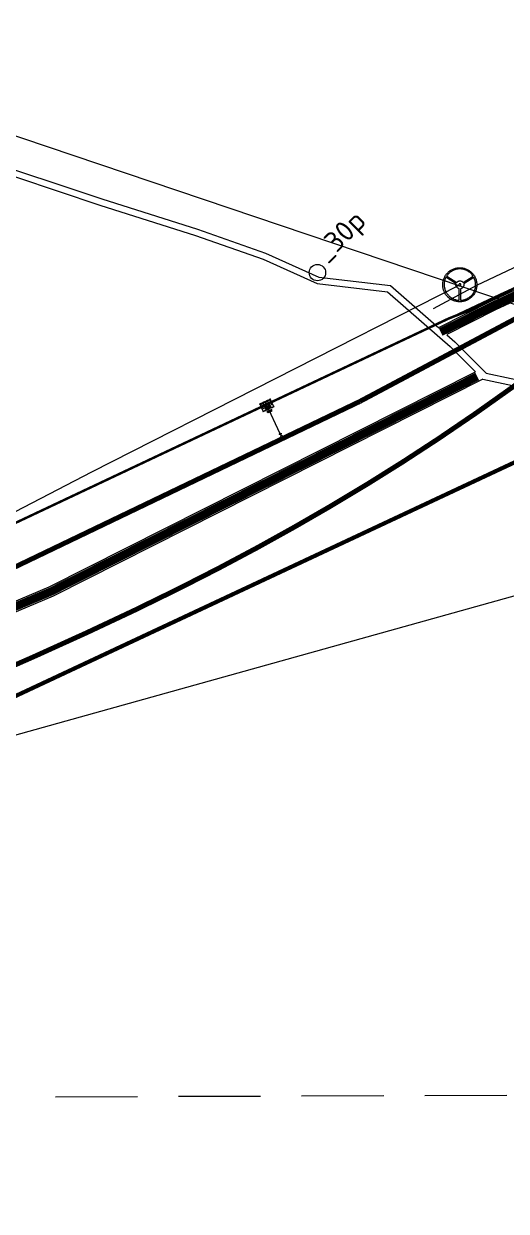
# Model space of a CAD drawing. Header units: millimetres. Extents: x 519 to 9564855, y -810 to 5021775.
# Drawn here: x 9533207 to 9533501, y 4996206 to 4996930 of the extents above; entities that cross this region are included whole.
import ezdxf

# ---------------------------------------------------------------- set-up
doc = ezdxf.new("R2010")
doc.units = ezdxf.units.MM
doc.header["$LTSCALE"] = 2
doc.header["$MEASUREMENT"] = 0
for name, pattern in [('1', [0]), ('92051501$0$DASHED', [0.75, 0.5, -0.25]), ('ACAD_ISO02W100', [15, 12, -3]), ('ACAD_ISO04W100', [30, 24, -3, 0, -3]), ('CENTER', [50.8, 31.75, -6.35, 6.35, -6.35]), ('DASHED', [0.75, 0.5, -0.25]), ('HIDDEN2', [4.7625, 3.175, -1.5875]), ('осевая2', [28.575, 19.05, -3.175, 3.175, -3.175])]:
    doc.linetypes.add(name, pattern=pattern)
for name, color, linetype, lineweight in [('BORDER', 3, 'Continuous', 40), ('CONCRETE-SECTION-NEW', 2, 'Continuous', 35), ('OBOZNACHENIE', 7, 'Continuous', 20), ('STEEL-NEW', 1, 'Continuous', 35), ('Скв на 2025 допы от ХеКай', 204, 'Continuous', 0)]:
    doc.layers.add(name, color=color, linetype=linetype, lineweight=lineweight)
for name, color, linetype in [('CL-CENTER-GRID', 7, 'CENTER'), ('FIBERGLASS', 212, 'Continuous'), ('fk', 5, '1'), ('HACH', 7, 'Continuous'), ('OilColl&Flowlines', 3, 'Continuous'), ('OLD WELLS(dr.bfr2000)', 24, 'Continuous'), ('PPLINE_WAT', 7, 'WTR_LINE'), ('ROAD_GROUND', 9, 'Continuous'), ('STPOIT', 30, 'Continuous'), ('нефть', 8, 'Continuous'), ('Проектируемая линия', 1, 'Continuous')]:
    doc.layers.add(name, color=color, linetype=linetype)
doc.layers.add('HIDDEN', color=1, linetype='HIDDEN2', plot=False)
doc.styles.add('92051501$0$STANDARD', font='simplex.shx')
doc.styles.add('Elect', font='isocpeur.ttf')
doc.styles.add('romans', font='romans.shx', dxfattribs={"width": 0.75, "height": 2.5})
doc.styles.get("Standard").update_dxf_attribs({"font": 'isocpeur.ttf', "width": 0.5})
doc.linetypes.add('_GP_B3', pattern='A,100,-6,["В3",Standard,S=5,R=0,X=-3,Y=-2.5],-8', length=114)
doc.linetypes.add('WTR_LINE', pattern='A,0.5,-0.2,["W",92051501$0$STANDARD,S=0.1,R=0,X=-0.1,Y=-0.05],-0.05', length=0.75)

msp = doc.modelspace()

# ---------------------------------------------------------------- hatches: boundary and pattern name
at = {"layer": 'HACH', "lineweight": 0}
h = msp.add_hatch(dxfattribs=at)
h.set_pattern_fill('HEX', color=0, scale=0.0035, angle=-154.75133477, style=0)
h.set_pattern_definition([(205.24867, (9533351.318166, 4996716.466022), (0.008209938, -0.01740861), [0.0111125, -0.022225]), (325.24867, (9533351.318166, 4996716.466022), (0.01097133, 0.01581432), [0.0111125, -0.022225]), (265.24867, (9533351.308115, 4996716.461282), (0.019181268, -0.00159429), [0.0111125, -0.022225])])
edge = h.paths.add_edge_path()
edge.add_ellipse((9533355.99887, 4996697.2978), major_axis=(0.05488, -0.11637), ratio=0.822222315, start_angle=0, end_angle=360)
h = msp.add_hatch(dxfattribs=at)
h.set_pattern_fill('HEX', color=0, scale=0.0035, angle=-154.75133477, style=0)
h.set_pattern_definition([(25.24867, (9533342.233433, 4996712.181643), (0.008209938, -0.01740861), [0.0111125, -0.022225]), (265.24867, (9533342.233433, 4996712.181643), (-0.019181268, 0.00159429), [0.0111125, -0.022225]), (325.24867, (9533342.243484, 4996712.186383), (-0.01097133, -0.01581432), [0.0111125, -0.022225])])
edge = h.paths.add_edge_path()
edge.add_ellipse((9533354.04608, 4996696.37686), major_axis=(0.05488, -0.11637), ratio=0.822222315, start_angle=0, end_angle=360, ccw=False)
h = msp.add_hatch(dxfattribs=at)
h.set_pattern_fill('HEX', color=0, scale=0.0035, angle=115.24866523, style=0)
h.set_pattern_definition([(115.24867, (9533375.602746, 4996698.498548), (-0.01740861, -0.008209938), [0.0111125, -0.022225]), (235.24867, (9533375.602746, 4996698.498548), (0.01581432, -0.01097133), [0.0111125, -0.022225]), (175.24867, (9533375.598006, 4996698.5086), (-0.00159429, -0.019181268), [0.0111125, -0.022225])])
edge = h.paths.add_edge_path()
edge.add_ellipse((9533356.43452, 4996693.81785), major_axis=(-0.11637, -0.05488), ratio=0.822222315, start_angle=0, end_angle=360)

# ---------------------------------------------------------------- linework, layer by layer
at = {"color": 0, "lineweight": 0}
for p, q in [((9533350.37256, 4996698.14008), (9533350.6439, 4996698.26804)), ((9533350.50052, 4996697.86874), (9533350.77186, 4996697.9967)), ((9533350.6439, 4996698.26804), (9533350.77186, 4996697.9967)), ((9533352.63372, 4996699.20645), (9533352.90506, 4996699.33441)), ((9533352.76168, 4996698.93511), (9533353.03302, 4996699.06307)), ((9533352.90506, 4996699.33441), (9533353.03302, 4996699.06307)), ((9533354.89488, 4996700.27282), (9533355.16622, 4996700.40078)), ((9533355.02285, 4996700.00148), (9533355.29419, 4996700.12944)), ((9533355.16622, 4996700.40078), (9533355.29419, 4996700.12944)), ((9533356.70381, 4996701.12591), (9533356.97515, 4996701.25388)), ((9533356.83178, 4996700.85457), (9533357.10312, 4996700.98254)), ((9533356.97515, 4996701.25388), (9533357.10312, 4996700.98254)), ((9533357.77018, 4996698.86475), (9533358.04152, 4996698.99271)), ((9533357.89815, 4996698.59341), (9533358.16949, 4996698.72137)), ((9533358.04152, 4996698.99271), (9533358.16949, 4996698.72137)), ((9533351.43893, 4996695.87892), (9533351.71027, 4996696.00688)), ((9533351.56689, 4996695.60758), (9533351.83823, 4996695.73554)), ((9533351.71027, 4996696.00688), (9533351.83823, 4996695.73554)), ((9533352.5053, 4996693.61775), (9533352.77664, 4996693.74572)), ((9533352.63326, 4996693.34641), (9533352.9046, 4996693.47438)), ((9533352.77664, 4996693.74572), (9533352.9046, 4996693.47438)), ((9533353.40976, 4996694.0443), (9533353.6811, 4996694.17227)), ((9533353.53773, 4996693.77296), (9533353.80907, 4996693.90093)), ((9533353.6811, 4996694.17227), (9533353.80907, 4996693.90093)), ((9533355.67092, 4996695.11067), (9533355.94226, 4996695.23863)), ((9533355.79889, 4996694.83933), (9533356.07023, 4996694.9673)), ((9533355.94226, 4996695.23863), (9533356.07023, 4996694.9673)), ((9533357.93209, 4996696.17704), (9533358.20343, 4996696.305)), ((9533358.06005, 4996695.9057), (9533358.33139, 4996696.03366)), ((9533358.20343, 4996696.305), (9533358.33139, 4996696.03366)), ((9533358.83655, 4996696.60359), (9533359.10789, 4996696.73155)), ((9533358.96452, 4996696.33225), (9533359.23586, 4996696.46021)), ((9533359.10789, 4996696.73155), (9533359.23586, 4996696.46021))]:
    msp.add_line(p, q, dxfattribs=at)
at = {"lineweight": 0}
for p, q in [((9533350.37256, 4996698.14008), (9533350.50052, 4996697.86874)), ((9533350.54696, 4996698.12193), (9533350.48975, 4996698.24325)), ((9533350.65232, 4996697.89852), (9533350.59746, 4996698.01486)), ((9533352.05826, 4996697.14451), (9533352.51083, 4996696.18486)), ((9533352.63372, 4996699.20645), (9533352.76168, 4996698.93511)), ((9533352.80813, 4996699.18829), (9533352.75091, 4996699.30961)), ((9533352.91348, 4996698.96489), (9533352.85862, 4996699.08123)), ((9533354.8171, 4996698.44558), (9533355.26967, 4996697.48593)), ((9533354.89488, 4996700.27282), (9533355.02285, 4996700.00148)), ((9533355.06929, 4996700.25466), (9533355.01207, 4996700.37598)), ((9533355.17465, 4996700.03126), (9533355.11978, 4996700.1476)), ((9533356.67103, 4996699.3199), (9533357.12361, 4996698.36025)), ((9533356.70381, 4996701.12591), (9533356.83178, 4996700.85457)), ((9533356.87822, 4996701.10776), (9533356.821, 4996701.22908)), ((9533356.98358, 4996700.88435), (9533356.92871, 4996701.00069)), ((9533357.77018, 4996698.86475), (9533357.89815, 4996698.59341)), ((9533357.94459, 4996698.8466), (9533357.88737, 4996698.96792)), ((9533358.04995, 4996698.62319), (9533357.99508, 4996698.73953)), ((9533351.43893, 4996695.87892), (9533351.56689, 4996695.60758)), ((9533351.61333, 4996695.86076), (9533351.55612, 4996695.98208)), ((9533351.71869, 4996695.63736), (9533351.66383, 4996695.75369)), ((9533352.5053, 4996693.61775), (9533352.63326, 4996693.34641)), ((9533352.6797, 4996693.5996), (9533352.62249, 4996693.72092)), ((9533352.78506, 4996693.3762), (9533352.73019, 4996693.49253)), ((9533353.40976, 4996694.0443), (9533353.53773, 4996693.77296)), ((9533353.58417, 4996694.02615), (9533353.52695, 4996694.14747)), ((9533353.68952, 4996693.80274), (9533353.63466, 4996693.91908)), ((9533356.08564, 4996695.63794), (9533355.27162, 4996695.25405)), ((9533355.67092, 4996695.11067), (9533355.79889, 4996694.83933)), ((9533355.84533, 4996695.09252), (9533355.78811, 4996695.21384)), ((9533355.87942, 4996695.02024), (9533355.87058, 4996695.03898)), ((9533355.95069, 4996694.86911), (9533355.89582, 4996694.98545)), ((9533357.93209, 4996696.17704), (9533358.06005, 4996695.9057)), ((9533358.10649, 4996696.15889), (9533358.04928, 4996696.28021)), ((9533358.21185, 4996695.93548), (9533358.15699, 4996696.05182)), ((9533358.83655, 4996696.60359), (9533358.96452, 4996696.33225)), ((9533359.01096, 4996696.58543), (9533358.95374, 4996696.70675)), ((9533359.11632, 4996696.36203), (9533359.06145, 4996696.47837))]:
    msp.add_line(p, q, dxfattribs=at)
at = {"color": 0, "linetype": 'ACAD_ISO04W100', "lineweight": 0}
for p, q in [((9533350.39132, 4996697.98308), (9533350.51868, 4996698.04314)), ((9533350.62574, 4996698.09364), (9533350.7499, 4996698.15219)), ((9533352.65248, 4996699.04945), (9533352.77984, 4996699.10951)), ((9533352.88691, 4996699.16001), (9533353.01106, 4996699.21856)), ((9533354.91364, 4996700.11582), (9533355.041, 4996700.17588)), ((9533355.14807, 4996700.22638), (9533355.27222, 4996700.28493)), ((9533356.72257, 4996700.96892), (9533356.84993, 4996701.02898)), ((9533356.957, 4996701.07947), (9533357.08115, 4996701.13802)), ((9533357.78894, 4996698.70775), (9533357.9163, 4996698.76782)), ((9533358.02337, 4996698.81831), (9533358.14752, 4996698.87686)), ((9533351.45769, 4996695.72192), (9533351.58505, 4996695.78198)), ((9533351.69211, 4996695.83248), (9533351.81627, 4996695.89103)), ((9533352.52406, 4996693.46076), (9533352.65141, 4996693.52082)), ((9533352.75848, 4996693.57131), (9533352.88264, 4996693.62986)), ((9533353.42852, 4996693.8873), (9533353.55588, 4996693.94737)), ((9533353.66295, 4996693.99786), (9533353.7871, 4996694.05641)), ((9533355.68968, 4996694.95367), (9533355.81704, 4996695.01374)), ((9533355.92411, 4996695.06423), (9533356.04827, 4996695.12278)), ((9533357.95085, 4996696.02004), (9533358.0782, 4996696.08011)), ((9533358.18527, 4996696.1306), (9533358.30943, 4996696.18915)), ((9533358.85531, 4996696.44659), (9533358.98267, 4996696.50665)), ((9533359.08974, 4996696.55715), (9533359.21389, 4996696.6157))]:
    msp.add_line(p, q, dxfattribs=at)
at = {"color": 7, "lineweight": 0, "ltscale": 0.5, "elevation": -22.96157}
msp.add_lwpolyline([(9533354.59557, 4996697.77974), (9533354.37382, 4996698.22788), (9533354.81733, 4996697.33161)], dxfattribs=at)
at = {"layer": 'BORDER', "color": 0, "lineweight": 0, "ltscale": 0.1}
for p, q in [((9533352.37774, 4996696.92423), (9533352.025, 4996696.75788)), ((9533352.54409, 4996696.57149), (9533352.37774, 4996696.92423)), ((9533355.13658, 4996698.2253), (9533354.78384, 4996698.05895)), ((9533354.78384, 4996698.05895), (9533354.95019, 4996697.70621)), ((9533354.95019, 4996697.70621), (9533355.30294, 4996697.87256)), ((9533355.30294, 4996697.87256), (9533355.13658, 4996698.2253)), ((9533356.99051, 4996699.09962), (9533356.63777, 4996698.93327)), ((9533356.63777, 4996698.93327), (9533356.80413, 4996698.58053)), ((9533356.80413, 4996698.58053), (9533357.15687, 4996698.74688)), ((9533357.15687, 4996698.74688), (9533356.99051, 4996699.09962)), ((9533352.025, 4996696.75788), (9533352.19135, 4996696.40513)), ((9533352.19135, 4996696.40513), (9533352.54409, 4996696.57149)), ((9533355.77182, 4996695.70554), (9533355.41908, 4996695.53919)), ((9533355.41908, 4996695.53919), (9533355.58544, 4996695.18644)), ((9533355.58544, 4996695.18644), (9533355.93818, 4996695.3528)), ((9533355.93818, 4996695.3528), (9533355.77182, 4996695.70554))]:
    msp.add_line(p, q, dxfattribs=at)
msp.add_lwpolyline([(9533355.18631, 4996695.43494), (9533356.00033, 4996695.81883), (9533356.17095, 4996695.45705), (9533355.35693, 4996695.07315)], close=True, dxfattribs=at)
at = {"layer": 'CL-CENTER-GRID', "color": 0, "linetype": 'осевая2', "lineweight": 0, "ltscale": 0.2}
msp.add_line((9533359.01041, 4996699.83661), (9533351.77507, 4996696.42441), dxfattribs=at)
at = {"layer": 'CONCRETE-SECTION-NEW', "color": 0, "lineweight": 0}
for p, q in [((9533351.82126, 4996696.94373), (9533352.36394, 4996697.19966)), ((9533351.82126, 4996696.94373), (9533352.20515, 4996696.12971)), ((9533352.36394, 4996697.19966), (9533352.74783, 4996696.38564)), ((9533354.5801, 4996698.2448), (9533355.12278, 4996698.50073)), ((9533354.5801, 4996698.2448), (9533354.964, 4996697.43078)), ((9533355.50667, 4996697.68671), (9533354.964, 4996697.43078)), ((9533355.12278, 4996698.50073), (9533355.50667, 4996697.68671)), ((9533356.43403, 4996699.11912), (9533356.97671, 4996699.37505)), ((9533356.43403, 4996699.11912), (9533356.81793, 4996698.3051)), ((9533357.3606, 4996698.56103), (9533356.81793, 4996698.3051)), ((9533356.97671, 4996699.37505), (9533357.3606, 4996698.56103)), ((9533352.74783, 4996696.38564), (9533352.20515, 4996696.12971))]:
    msp.add_line(p, q, dxfattribs=at)
at = {"layer": 'FIBERGLASS', "color": 5, "linetype": '92051501$0$DASHED', "lineweight": 0, "ltscale": 50}
msp.add_line((9534776.05418, 4996281.14462), (9532547.59633, 4996273.71071), dxfattribs=at)
at = {"layer": 'FIBERGLASS', "linetype": 'DASHED', "lineweight": 0, "ltscale": 0.07, "const_width": 3}
for points in [[(9533573.7305, 4996785.88062), (9533411.51115, 4996699.60921)], [(9533138.27454, 4996511.80618), (9533177.57455, 4996528.64403), (9533212.92989, 4996544.18523), (9533244.86023, 4996558.65719), (9533273.88521, 4996572.28731), (9533300.52448, 4996585.30299), (9533325.29769, 4996597.93165), (9533348.7245, 4996610.40068), (9533371.32455, 4996622.9375), (9533393.5517, 4996635.7506), (9533415.5967, 4996648.97292), (9533437.58448, 4996662.71848), (9533459.63999, 4996677.10131), (9533481.88818, 4996692.23543), (9533504.45399, 4996708.23486), (9533527.46237, 4996725.21364), (9533551.03827, 4996743.28578)], [(9533411.51115, 4996699.60921), (9532784.16616, 4996398.63459)]]:
    msp.add_lwpolyline(points, dxfattribs=at)
at = {"layer": 'fk', "lineweight": 0, "elevation": 0.4208}
msp.add_lwpolyline([(9533612.8999, 4996831.6571), (9533482.6234, 4996770.2423), (9533456.1682, 4996756.09584)], dxfattribs=at)
at = {"layer": 'HIDDEN', "color": 0, "lineweight": 0, "ltscale": 0.5}
for p, q in [((9533355.67114, 4996697.65272), (9533356.05488, 4996696.83902)), ((9533356.23387, 4996697.86614), (9533355.69119, 4996697.61021)), ((9533356.23387, 4996697.86614), (9533355.69119, 4996697.61021)), ((9533356.57812, 4996697.13618), (9533356.03544, 4996696.88025)), ((9533356.6653, 4996696.92788), (9533356.14071, 4996696.68048)), ((9533356.21834, 4996697.91078), (9533356.60224, 4996697.09676)), ((9533356.60299, 4996697.09751), (9533357.09367, 4996696.05705)), ((9533353.43349, 4996696.59744), (9533353.81738, 4996695.78342)), ((9533353.45806, 4996696.55706), (9533354.00074, 4996696.81299)), ((9533353.45806, 4996696.55706), (9533354.00074, 4996696.81299)), ((9533353.80231, 4996695.8271), (9533354.34499, 4996696.08303)), ((9533353.81633, 4996695.78331), (9533354.30701, 4996694.74286)), ((9533353.90758, 4996695.62733), (9533354.43217, 4996695.87473)), ((9533353.98069, 4996696.8555), (9533354.36443, 4996696.0418)), ((9533353.99289, 4996695.44644), (9533354.51748, 4996695.69384)), ((9533354.0782, 4996695.26555), (9533354.60279, 4996695.51295)), ((9533354.16351, 4996695.08466), (9533354.6881, 4996695.33205)), ((9533354.24882, 4996694.90376), (9533354.77341, 4996695.15116)), ((9533354.86054, 4996695.0039), (9533354.36986, 4996696.04436)), ((9533354.93273, 4996693.27658), (9533355.97319, 4996693.76726)), ((9533355.34103, 4996692.81018), (9533355.09363, 4996693.33477)), ((9533356.23423, 4996693.21372), (9533355.19378, 4996692.72304)), ((9533355.52193, 4996692.89549), (9533355.27453, 4996693.42008)), ((9533355.70282, 4996692.9808), (9533355.45542, 4996693.50539)), ((9533355.88371, 4996693.06611), (9533355.63631, 4996693.5907)), ((9533356.0646, 4996693.15142), (9533355.81721, 4996693.67601)), ((9533356.78944, 4996694.14557), (9533355.97575, 4996693.76183)), ((9533356.2729, 4996693.23859), (9533356.01697, 4996693.78127)), ((9533356.54014, 4996695.79601), (9533356.04946, 4996696.83646)), ((9533356.75061, 4996696.74699), (9533356.22602, 4996696.49959)), ((9533357.0475, 4996693.59837), (9533356.23349, 4996693.21448)), ((9533356.83592, 4996696.56609), (9533356.31133, 4996696.3187)), ((9533356.92123, 4996696.3852), (9533356.39664, 4996696.1378)), ((9533357.00654, 4996696.20431), (9533356.48195, 4996695.95691)), ((9533357.00286, 4996693.58284), (9533356.74693, 4996694.12552)), ((9533357.00286, 4996693.58284), (9533356.74693, 4996694.12552)), ((9533357.82734, 4996694.64168), (9533356.78688, 4996694.151)), ((9533357.20391, 4996693.68872), (9533356.95651, 4996694.21331)), ((9533357.04793, 4996693.59747), (9533358.08839, 4996694.08815)), ((9533357.3848, 4996693.77402), (9533357.1374, 4996694.29861)), ((9533357.5657, 4996693.85933), (9533357.3183, 4996694.38392)), ((9533357.74659, 4996693.94464), (9533357.49919, 4996694.46923)), ((9533357.92748, 4996694.02995), (9533357.68008, 4996694.55454))]:
    msp.add_line(p, q, dxfattribs=at)
for points in [[(9533355.64347, 4996697.59564), (9533355.68756, 4996697.61643), (9533355.68847, 4996697.61452, -0.391020552), (9533355.68679, 4996697.60918), (9533355.65789, 4996697.5904, 0.359136708), (9533355.6556, 4996697.58312), (9533355.69271, 4996697.50443, 0.391020552), (9533355.69978, 4996697.50156), (9533355.73266, 4996697.51191, -0.359136708), (9533355.73785, 4996697.50981), (9533355.73875, 4996697.5079), (9533355.69466, 4996697.4871)], [(9533355.99324, 4996696.85398), (9533356.03733, 4996696.87477), (9533356.03643, 4996696.87669, 0.391020552), (9533356.03124, 4996696.87879), (9533355.99836, 4996696.86844, -0.359136708), (9533355.99129, 4996696.8713), (9533355.95418, 4996696.94999, -0.391020552), (9533355.95647, 4996696.95727), (9533355.98537, 4996696.97606, 0.359136708), (9533355.98705, 4996696.98139), (9533355.98615, 4996696.98331), (9533355.94205, 4996696.96251)], [(9533356.27547, 4996697.89369), (9533356.23137, 4996697.8729), (9533356.23228, 4996697.87098, 0.391020552), (9533356.23746, 4996697.86888), (9533356.27034, 4996697.87923, -0.359136708), (9533356.27742, 4996697.87637), (9533356.31453, 4996697.79768, -0.391020552), (9533356.31224, 4996697.7904), (9533356.28334, 4996697.77161, 0.359136708), (9533356.28166, 4996697.76628), (9533356.28256, 4996697.76436), (9533356.32665, 4996697.78515)], [(9533356.62523, 4996697.15203), (9533356.58114, 4996697.13124), (9533356.58024, 4996697.13315, -0.391020552), (9533356.58192, 4996697.13849), (9533356.61082, 4996697.15727, 0.359136708), (9533356.61311, 4996697.16455), (9533356.576, 4996697.24324, 0.391020552), (9533356.56893, 4996697.24611), (9533356.53605, 4996697.23576, -0.359136708), (9533356.53086, 4996697.23786), (9533356.52996, 4996697.23977), (9533356.57405, 4996697.26056)], [(9533353.41034, 4996696.54249), (9533353.45443, 4996696.56329), (9533353.45534, 4996696.56137, -0.391020552), (9533353.45366, 4996696.55603), (9533353.42476, 4996696.53725, 0.359136708), (9533353.42247, 4996696.52997), (9533353.45958, 4996696.45128, 0.391020552), (9533353.46665, 4996696.44842), (9533353.49953, 4996696.45876, -0.359136708), (9533353.50472, 4996696.45666), (9533353.50562, 4996696.45475), (9533353.46153, 4996696.43396)], [(9533353.76011, 4996695.80083), (9533353.8042, 4996695.82162), (9533353.8033, 4996695.82354, 0.391020552), (9533353.79811, 4996695.82564), (9533353.76523, 4996695.81529, -0.359136708), (9533353.75816, 4996695.81815), (9533353.72105, 4996695.89684, -0.391020552), (9533353.72334, 4996695.90412), (9533353.75224, 4996695.92291, 0.359136708), (9533353.75392, 4996695.92825), (9533353.75302, 4996695.93016), (9533353.70893, 4996695.90937)], [(9533354.04234, 4996696.84054), (9533353.99824, 4996696.81975), (9533353.99915, 4996696.81783, 0.391020552), (9533354.00433, 4996696.81573), (9533354.03721, 4996696.82608, -0.359136708), (9533354.04429, 4996696.82322), (9533354.0814, 4996696.74453, -0.391020552), (9533354.07911, 4996696.73725), (9533354.05021, 4996696.71846, 0.359136708), (9533354.04853, 4996696.71313), (9533354.04943, 4996696.71121), (9533354.09352, 4996696.73201)], [(9533354.39211, 4996696.09888), (9533354.34801, 4996696.07809), (9533354.34711, 4996696.08, -0.391020552), (9533354.34879, 4996696.08534), (9533354.37769, 4996696.10413, 0.359136708), (9533354.37998, 4996696.1114), (9533354.34287, 4996696.19009, 0.391020552), (9533354.3358, 4996696.19296), (9533354.30292, 4996696.18261, -0.359136708), (9533354.29773, 4996696.18471), (9533354.29683, 4996696.18662), (9533354.34092, 4996696.20742)], [(9533355.9907, 4996693.82347), (9533356.0115, 4996693.77938), (9533356.01341, 4996693.78028, 0.391020552), (9533356.01551, 4996693.78547), (9533356.00516, 4996693.81835, -0.359136708), (9533356.00803, 4996693.82542), (9533356.08671, 4996693.86253, -0.391020552), (9533356.09399, 4996693.86024), (9533356.11278, 4996693.83134, 0.359136708), (9533356.11812, 4996693.82966), (9533356.12003, 4996693.83057), (9533356.09924, 4996693.87466)], [(9533356.28875, 4996693.19148), (9533356.26796, 4996693.23557), (9533356.26987, 4996693.23647, -0.391020552), (9533356.27521, 4996693.2348), (9533356.294, 4996693.20589, 0.359136708), (9533356.30128, 4996693.2036), (9533356.37997, 4996693.24071, 0.391020552), (9533356.38283, 4996693.24779), (9533356.37248, 4996693.28067, -0.359136708), (9533356.37458, 4996693.28585), (9533356.37649, 4996693.28676), (9533356.39729, 4996693.24266)], [(9533356.73236, 4996694.17324), (9533356.75316, 4996694.12915), (9533356.75124, 4996694.12825, -0.391020552), (9533356.7459, 4996694.12993), (9533356.72712, 4996694.15883, 0.359136708), (9533356.71984, 4996694.16112), (9533356.64115, 4996694.12401, 0.391020552), (9533356.63829, 4996694.11693), (9533356.64864, 4996694.08405, -0.359136708), (9533356.64654, 4996694.07887), (9533356.64462, 4996694.07796), (9533356.62383, 4996694.12206)], [(9533357.03041, 4996693.54125), (9533357.00962, 4996693.58534), (9533357.0077, 4996693.58444, 0.391020552), (9533357.00561, 4996693.57925), (9533357.01595, 4996693.54637, -0.359136708), (9533357.01309, 4996693.5393), (9533356.9344, 4996693.50219, -0.391020552), (9533356.92712, 4996693.50448), (9533356.90834, 4996693.53338, 0.359136708), (9533356.903, 4996693.53506), (9533356.90108, 4996693.53415), (9533356.92188, 4996693.49006)]]:
    msp.add_lwpolyline(points, format="xyb", close=True, dxfattribs=at)
at = {"layer": 'OilColl&Flowlines', "lineweight": 0, "ltscale": 0.2, "const_width": 1.5, "elevation": 0.3352}
msp.add_lwpolyline([(9533465.75247, 4996750.1764), (9533476.33751, 4996754.31492)], dxfattribs=at)
at = {"layer": 'OilColl&Flowlines', "lineweight": 0, "ltscale": 0.2, "const_width": 1.5}
for points in [[(9533446.1949, 4996740.95301), (9533465.75247, 4996750.1764)], [(9532786.32884, 4996429.75876), (9533446.1949, 4996740.95301)]]:
    msp.add_lwpolyline(points, dxfattribs=at)
at = {"layer": 'OLD WELLS(dr.bfr2000)', "lineweight": 0}
msp.add_circle((9533385.7, 4996778.1), 5, dxfattribs=at)
at = {"layer": 'PPLINE_WAT', "color": 6, "linetype": '_GP_B3', "lineweight": 0, "ltscale": 0.01, "flags": 128}
msp.add_lwpolyline([(9535075.29588, 4997207.3991), (9535012.6, 4997001.7), (9532578, 4996322.4), (9530885.46025, 4996831.0564)], dxfattribs=at)
at = {"layer": 'PPLINE_WAT', "lineweight": 0, "ltscale": 20}
for points in [[(9533000, 4996929.4499), (9533505.48485, 4996758.93469)], [(9532967.76125, 4996530.95425), (9533051.24676, 4996566.21288), (9533170.14635, 4996616.42484), (9533248.25056, 4996656.77958), (9533472.05144, 4996770.42951)]]:
    msp.add_lwpolyline(points, dxfattribs=at)
at = {"layer": 'PPLINE_WAT', "lineweight": 0}
for points in [[(9533472.42779, 4996781.05919), (9533472.42779, 4996781.05919), (9533472.95752, 4996781.04881), (9533473.47685, 4996781.00726), (9533473.99619, 4996780.93455), (9533474.50513, 4996780.85146), (9533475.0037, 4996780.72682), (9533475.49187, 4996780.59179), (9533475.98005, 4996780.4256), (9533476.44745, 4996780.23864), (9533476.90447, 4996780.03091), (9533477.35109, 4996779.8024), (9533477.78734, 4996779.55312), (9533478.21319, 4996779.28307), (9533478.61827, 4996778.99224), (9533479.01297, 4996778.68064), (9533479.38689, 4996778.35865), (9533479.75042, 4996778.01589), (9533480.09319, 4996777.65235), (9533480.42556, 4996777.27843), (9533480.73716, 4996776.88373), (9533481.02799, 4996776.47865), (9533481.29804, 4996776.0528), (9533481.54732, 4996775.61656), (9533481.77583, 4996775.16993), (9533481.99395, 4996774.71291), (9533482.18091, 4996774.23512), (9533482.3471, 4996773.75734), (9533482.48213, 4996773.25877), (9533482.59638, 4996772.76021), (9533482.68986, 4996772.25126), (9533482.76257, 4996771.73193), (9533482.80412, 4996771.2022), (9533482.8145, 4996770.67248), (9533482.8145, 4996770.67248), (9533482.80412, 4996770.13237), (9533482.76257, 4996769.60265), (9533482.68986, 4996769.08332), (9533482.59638, 4996768.57437), (9533482.48213, 4996768.0758), (9533482.3471, 4996767.57724), (9533482.18091, 4996767.08907), (9533481.99395, 4996766.62166), (9533481.77583, 4996766.16465), (9533481.54732, 4996765.71802), (9533481.29804, 4996765.28178), (9533481.02799, 4996764.85592), (9533480.73716, 4996764.45084), (9533480.42556, 4996764.05615), (9533480.09319, 4996763.68223), (9533479.75042, 4996763.31869), (9533479.38689, 4996762.97593), (9533479.01297, 4996762.65394), (9533478.61827, 4996762.34234), (9533478.21319, 4996762.05151), (9533477.78734, 4996761.78146), (9533477.35109, 4996761.53218), (9533476.90447, 4996761.30367), (9533476.44745, 4996761.09593), (9533475.98005, 4996760.90897), (9533475.49187, 4996760.75317), (9533475.0037, 4996760.60776), (9533474.50513, 4996760.49351), (9533473.99619, 4996760.40003), (9533473.47685, 4996760.33771), (9533472.95752, 4996760.29616), (9533472.42779, 4996760.28577), (9533472.42779, 4996760.28577), (9533471.88768, 4996760.29616), (9533471.35796, 4996760.33771), (9533470.83863, 4996760.40003), (9533470.32968, 4996760.49351), (9533469.82073, 4996760.60776), (9533469.33255, 4996760.75317), (9533468.84438, 4996760.90897), (9533468.37698, 4996761.09593), (9533467.90957, 4996761.30367), (9533467.46295, 4996761.53218), (9533467.0267, 4996761.78146), (9533466.61123, 4996762.05151), (9533466.20615, 4996762.34234), (9533465.81146, 4996762.65394), (9533465.43754, 4996762.97593), (9533465.074, 4996763.31869), (9533464.73124, 4996763.68223), (9533464.39887, 4996764.05615), (9533464.09765, 4996764.45084), (9533463.80682, 4996764.85592), (9533463.53677, 4996765.28178), (9533463.28749, 4996765.71802), (9533463.05898, 4996766.16465), (9533462.85125, 4996766.62166), (9533462.66428, 4996767.08907), (9533462.50848, 4996767.57724), (9533462.36307, 4996768.0758), (9533462.24882, 4996768.57437), (9533462.15534, 4996769.08332), (9533462.09302, 4996769.60265), (9533462.05147, 4996770.13237), (9533462.04108, 4996770.67248), (9533462.04108, 4996770.67248), (9533462.05147, 4996771.2022), (9533462.09302, 4996771.73193), (9533462.15534, 4996772.25126), (9533462.24882, 4996772.76021), (9533462.36307, 4996773.25877), (9533462.50848, 4996773.75734), (9533462.66428, 4996774.23512), (9533462.85125, 4996774.71291), (9533463.05898, 4996775.16993), (9533463.28749, 4996775.61656), (9533463.53677, 4996776.0528), (9533463.80682, 4996776.47865), (9533464.09765, 4996776.88373), (9533464.39887, 4996777.27843), (9533464.73124, 4996777.65235), (9533465.074, 4996778.01589), (9533465.43754, 4996778.35865), (9533465.81146, 4996778.68064), (9533466.20615, 4996778.99224), (9533466.61123, 4996779.28307), (9533467.0267, 4996779.55312), (9533467.46295, 4996779.8024), (9533467.90957, 4996780.03091), (9533468.37698, 4996780.23864), (9533468.84438, 4996780.4256), (9533469.33255, 4996780.59179), (9533469.82073, 4996780.72682), (9533470.32968, 4996780.85146), (9533470.83863, 4996780.93455), (9533471.35796, 4996781.00726), (9533471.88768, 4996781.04881), (9533472.42779, 4996781.05919)], [(9533470.55818, 4996772.09546), (9533470.55818, 4996772.09546), (9533470.76592, 4996772.34474), (9533471.00481, 4996772.56286), (9533471.26448, 4996772.73944), (9533471.52415, 4996772.87446), (9533471.80459, 4996772.96795), (9533472.09542, 4996773.04065), (9533472.38625, 4996773.07181), (9533472.67707, 4996773.07181), (9533472.95752, 4996773.04065), (9533473.23796, 4996772.97833), (9533473.49762, 4996772.89524), (9533473.73652, 4996772.78098), (9533473.96503, 4996772.64596), (9533474.15199, 4996772.47977), (9533474.31817, 4996772.3032), (9533474.4532, 4996772.09546), (9533480.53981, 4996775.90738), (9533480.53981, 4996775.90738), (9533480.3944, 4996776.14628), (9533480.22821, 4996776.37479), (9533480.06203, 4996776.60329), (9533479.88545, 4996776.8318), (9533479.69849, 4996777.04992), (9533479.51153, 4996777.26804), (9533479.3038, 4996777.47578), (9533479.09606, 4996777.68351), (9533478.87794, 4996777.88086), (9533478.65982, 4996778.07821), (9533478.42092, 4996778.26517), (9533478.18203, 4996778.44174), (9533477.94314, 4996778.61832), (9533477.69386, 4996778.7845), (9533477.43419, 4996778.95069), (9533477.17452, 4996779.0961), (9533476.90447, 4996779.24152), (9533476.63441, 4996779.38693), (9533476.35397, 4996779.51157), (9533476.07353, 4996779.63621), (9533475.79309, 4996779.75047), (9533475.50226, 4996779.85433), (9533475.21143, 4996779.94781), (9533474.9206, 4996780.03091), (9533474.61939, 4996780.114), (9533474.31817, 4996780.17632), (9533474.01696, 4996780.23864), (9533473.70536, 4996780.29058), (9533473.40414, 4996780.32174), (9533473.09254, 4996780.3529), (9533472.78094, 4996780.36328), (9533472.46934, 4996780.37367), (9533472.46934, 4996780.37367), (9533472.15774, 4996780.36328), (9533471.84614, 4996780.3529), (9533471.53454, 4996780.32174), (9533471.22293, 4996780.29058), (9533470.92172, 4996780.23864), (9533470.62051, 4996780.18671), (9533470.31929, 4996780.12439), (9533470.02846, 4996780.05168), (9533469.72725, 4996779.9582), (9533469.44681, 4996779.86472), (9533469.15598, 4996779.77124), (9533468.87554, 4996779.65699), (9533468.60548, 4996779.53235), (9533468.33543, 4996779.40771), (9533468.06537, 4996779.27268), (9533467.80571, 4996779.12726), (9533467.54604, 4996778.98185), (9533467.29676, 4996778.81566), (9533467.04748, 4996778.64948), (9533466.80858, 4996778.48329), (9533466.58007, 4996778.29633), (9533466.35157, 4996778.10937), (9533466.13345, 4996777.92241), (9533465.91533, 4996777.71467), (9533465.70759, 4996777.50694), (9533465.51024, 4996777.2992), (9533465.32328, 4996777.08108), (9533465.13632, 4996776.85257), (9533464.95975, 4996776.62407), (9533464.78317, 4996776.39556), (9533464.62737, 4996776.15667), (9533464.47157, 4996775.90738), (9533470.55818, 4996772.09546)], [(9533472.02271, 4996768.28354), (9533472.02271, 4996768.28354), (9533471.78382, 4996768.36663), (9533471.55531, 4996768.46011), (9533471.3268, 4996768.58475), (9533471.11907, 4996768.71978), (9533470.92172, 4996768.87558), (9533470.74515, 4996769.04177), (9533470.57896, 4996769.22873), (9533470.44393, 4996769.42608), (9533470.31929, 4996769.63381), (9533470.21542, 4996769.85193), (9533470.14272, 4996770.08044), (9533470.09078, 4996770.31933), (9533470.07001, 4996770.56861), (9533470.0804, 4996770.8179), (9533470.12194, 4996771.06718), (9533470.19465, 4996771.32684), (9533463.99378, 4996775.22186), (9533463.99378, 4996775.22186), (9533463.85876, 4996774.97258), (9533463.73412, 4996774.7233), (9533463.61986, 4996774.46363), (9533463.516, 4996774.20396), (9533463.41213, 4996773.93391), (9533463.31865, 4996773.65347), (9533463.23555, 4996773.38341), (9533463.16285, 4996773.09259), (9533463.10053, 4996772.81214), (9533463.04859, 4996772.52132), (9533462.99666, 4996772.23049), (9533462.9655, 4996771.93966), (9533462.93434, 4996771.63845), (9533462.91357, 4996771.33723), (9533462.90318, 4996771.03602), (9533462.90318, 4996770.7348), (9533462.91357, 4996770.43359), (9533462.93434, 4996770.13237), (9533462.95511, 4996769.82077), (9533462.99666, 4996769.51956), (9533463.03821, 4996769.21834), (9533463.10053, 4996768.91713), (9533463.16285, 4996768.61591), (9533463.23555, 4996768.3147), (9533463.31865, 4996768.01348), (9533463.41213, 4996767.72266), (9533463.516, 4996767.43183), (9533463.63025, 4996767.141), (9533463.75489, 4996766.85017), (9533463.88992, 4996766.56973), (9533464.03533, 4996766.28929), (9533464.19113, 4996766.00885), (9533464.19113, 4996766.00885), (9533464.34693, 4996765.73879), (9533464.52351, 4996765.47913), (9533464.68969, 4996765.21946), (9533464.87665, 4996764.97018), (9533465.074, 4996764.73128), (9533465.27135, 4996764.49239), (9533465.4687, 4996764.26388), (9533465.68682, 4996764.04576), (9533465.89455, 4996763.83803), (9533466.12306, 4996763.63029), (9533466.35157, 4996763.43294), (9533466.59046, 4996763.24598), (9533466.82936, 4996763.05902), (9533467.06825, 4996762.89284), (9533467.31753, 4996762.72665), (9533467.5772, 4996762.57085), (9533467.82648, 4996762.41505), (9533468.09653, 4996762.28002), (9533468.3562, 4996762.14499), (9533468.62626, 4996762.02035), (9533468.89631, 4996761.9061), (9533469.17675, 4996761.80223), (9533469.44681, 4996761.69836), (9533469.72725, 4996761.61527), (9533470.01808, 4996761.53218), (9533470.29852, 4996761.45947), (9533470.57896, 4996761.39715), (9533470.86979, 4996761.34522), (9533471.16061, 4996761.29328), (9533471.44106, 4996761.26212), (9533471.73188, 4996761.24135), (9533472.02271, 4996761.22058), (9533472.02271, 4996768.28354)], [(9533472.51089, 4996771.32684), (9533472.51089, 4996771.32684), (9533472.37586, 4996771.31646), (9533472.25122, 4996771.27491), (9533472.14735, 4996771.21259), (9533472.04348, 4996771.13988), (9533471.97078, 4996771.03602), (9533471.90846, 4996770.93215), (9533471.86691, 4996770.80751), (9533471.85652, 4996770.67248), (9533471.85652, 4996770.67248), (9533471.86691, 4996770.53745), (9533471.90846, 4996770.4232), (9533471.97078, 4996770.30895), (9533472.04348, 4996770.21547), (9533472.14735, 4996770.13237), (9533472.25122, 4996770.08044), (9533472.37586, 4996770.03889), (9533472.51089, 4996770.02851), (9533472.51089, 4996770.02851), (9533472.64591, 4996770.03889), (9533472.76017, 4996770.08044), (9533472.87442, 4996770.13237), (9533472.9679, 4996770.21547), (9533473.051, 4996770.30895), (9533473.10293, 4996770.4232), (9533473.14448, 4996770.53745), (9533473.15486, 4996770.67248), (9533473.15486, 4996770.67248), (9533473.14448, 4996770.80751), (9533473.10293, 4996770.93215), (9533473.051, 4996771.03602), (9533472.9679, 4996771.13988), (9533472.87442, 4996771.21259), (9533472.76017, 4996771.27491), (9533472.64591, 4996771.31646), (9533472.51089, 4996771.32684)], [(9533474.81674, 4996771.32684), (9533474.81674, 4996771.32684), (9533474.87906, 4996771.05679), (9533474.91022, 4996770.78674), (9533474.91022, 4996770.52707), (9533474.88944, 4996770.27779), (9533474.8479, 4996770.02851), (9533474.78558, 4996769.78961), (9533474.6921, 4996769.57149), (9533474.58823, 4996769.36376), (9533474.4532, 4996769.16641), (9533474.28701, 4996768.97945), (9533474.11044, 4996768.82365), (9533473.91309, 4996768.66785), (9533473.69497, 4996768.54321), (9533473.45608, 4996768.43934), (9533473.19641, 4996768.34586), (9533472.91597, 4996768.28354), (9533472.91597, 4996761.22058), (9533472.91597, 4996761.22058), (9533473.19641, 4996761.23096), (9533473.47685, 4996761.25174), (9533473.75729, 4996761.2829), (9533474.03773, 4996761.32444), (9533474.31817, 4996761.37638), (9533474.59862, 4996761.42831), (9533474.87906, 4996761.50102), (9533475.1595, 4996761.57372), (9533475.43994, 4996761.65682), (9533475.72038, 4996761.7503), (9533476.00082, 4996761.85416), (9533476.27088, 4996761.95803), (9533476.54093, 4996762.08267), (9533476.81098, 4996762.20731), (9533477.08104, 4996762.34234), (9533477.34071, 4996762.48775), (9533477.60037, 4996762.63317), (9533477.86004, 4996762.79936), (9533478.10932, 4996762.96554), (9533478.3586, 4996763.14212), (9533478.5975, 4996763.31869), (9533478.83639, 4996763.51604), (9533479.0649, 4996763.71339), (9533479.29341, 4996763.92112), (9533479.51153, 4996764.12885), (9533479.71926, 4996764.35736), (9533479.927, 4996764.58587), (9533480.12435, 4996764.82476), (9533480.31131, 4996765.06366), (9533480.49827, 4996765.31294), (9533480.66445, 4996765.57261), (9533480.83064, 4996765.84266), (9533480.83064, 4996765.84266), (9533480.98644, 4996766.1231), (9533481.13186, 4996766.40354), (9533481.26688, 4996766.69437), (9533481.39152, 4996766.97481), (9533481.49539, 4996767.26564), (9533481.59926, 4996767.56686), (9533481.69274, 4996767.85768), (9533481.77583, 4996768.14851), (9533481.84854, 4996768.44973), (9533481.92125, 4996768.75094), (9533481.97318, 4996769.04177), (9533482.01473, 4996769.34298), (9533482.04589, 4996769.6442), (9533482.07705, 4996769.94541), (9533482.08743, 4996770.23624), (9533482.09782, 4996770.53745), (9533482.09782, 4996770.83867), (9533482.07705, 4996771.1295), (9533482.05627, 4996771.42033), (9533482.02511, 4996771.72154), (9533481.99395, 4996772.01237), (9533481.94202, 4996772.29281), (9533481.89009, 4996772.58364), (9533481.81738, 4996772.86408), (9533481.74467, 4996773.14452), (9533481.66158, 4996773.42496), (9533481.5681, 4996773.7054), (9533481.47462, 4996773.97546), (9533481.36036, 4996774.23512), (9533481.24611, 4996774.50518), (9533481.12147, 4996774.76485), (9533480.98644, 4996775.01413), (9533474.81674, 4996771.32684)]]:
    msp.add_lwpolyline(points, dxfattribs=at)
at = {"layer": 'ROAD_GROUND', "color": 8, "lineweight": 0, "const_width": 5}
msp.add_lwpolyline([(9534666.36654, 4997319.38749), (9534610.91893, 4997295.84043), (9534362.54334, 4997167.15308), (9534318.77279, 4997147.46633), (9534246.58879, 4997108.07506), (9533492.94452, 4996758.0545), (9533460.81828, 4996741.85557)], dxfattribs=at)
at = {"layer": 'ROAD_GROUND', "lineweight": 0}
for points in [[(9534665.68911, 4997322.54168), (9534609.637, 4997298.555), (9534361.237, 4997169.855), (9534317.437, 4997150.155), (9534245.237, 4997110.755), (9533491.637, 4996760.755), (9533459.46759, 4996744.53431)], [(9534668.04966, 4997317.02554), (9534612.20086, 4997293.12587), (9534363.84968, 4997164.45116), (9534320.10859, 4997144.77766), (9534247.94057, 4997105.39511), (9533494.25204, 4996755.35399), (9533464.51252, 4996740.35852)], [(9533000, 4996907.82952), (9533026.92096, 4996901.96918), (9533097.98757, 4996868.93822), (9533177.79935, 4996848.50022), (9533254.27166, 4996822.95984), (9533312.70232, 4996804.55018), (9533354.1241, 4996789.97212), (9533386.61416, 4996775.35654), (9533430.13439, 4996770.28425), (9533459.58399, 4996744.53512)], [(9533000, 4996903.73585), (9533025.637, 4996898.155), (9533096.637, 4996865.155), (9533176.66819, 4996844.66082), (9533253.037, 4996819.155), (9533311.437, 4996800.755), (9533352.637, 4996786.255), (9533385.537, 4996771.455), (9533428.437, 4996766.455), (9533460.34571, 4996738.55576)], [(9533460.34571, 4996738.55576), (9533466.637, 4996733.055), (9533481.92687, 4996717.68791)], [(9533464.46276, 4996740.26939), (9533469.37452, 4996735.97481), (9533488.432, 4996716.82109), (9533519.0385, 4996710.33577), (9533538.23939, 4996722.60899), (9533572.04231, 4996726.92649), (9533638.03074, 4996708.18459), (9533702.09809, 4996698.87187), (9533738.33413, 4996688.11977), (9533799.8155, 4996672.93473), (9533882.04094, 4996632.473), (9533963.81486, 4996606.14579), (9534016.65209, 4996587.52696)], [(9533486.437, 4996713.155), (9533486.437, 4996713.155), (9533519.81224, 4996706.08301), (9533539.637, 4996718.755), (9533571.737, 4996722.855), (9533637.19296, 4996704.26433), (9533701.237, 4996694.955), (9533737.28508, 4996684.25867), (9533798.437, 4996669.155), (9533880.537, 4996628.755), (9533962.537, 4996602.355), (9534015.037, 4996583.855)], [(9533481.74867, 4996717.5106), (9533222.06818, 4996586.57262), (9533026.13118, 4996503.70321)], [(9533486.437, 4996713.155), (9533224.59029, 4996581.12476), (9533026.13118, 4996497.18864)]]:
    msp.add_lwpolyline(points, dxfattribs=at)
at = {"layer": 'ROAD_GROUND', "lineweight": 0, "const_width": 5}
msp.add_lwpolyline([(9533483.09936, 4996714.83187), (9533223.32924, 4996583.84869), (9533026.13118, 4996500.44593)], dxfattribs=at)
at = {"layer": 'STEEL-NEW', "color": 0, "lineweight": 0}
for p, q in [((9533353.39279, 4996696.57824), (9533354.02592, 4996696.87683)), ((9533354.02592, 4996696.87683), (9533354.7937, 4996695.24879)), ((9533356.25905, 4996697.92998), (9533355.62592, 4996697.63139)), ((9533355.62592, 4996697.63139), (9533356.39371, 4996696.00335)), ((9533355.66662, 4996697.65059), (9533356.05051, 4996696.83657)), ((9533356.236, 4996697.86162), (9533355.69332, 4996697.60569)), ((9533356.64279, 4996697.11628), (9533356.00966, 4996696.81769)), ((9533356.64279, 4996697.11628), (9533356.00966, 4996696.81769)), ((9533356.57624, 4996697.14017), (9533356.03356, 4996696.88424)), ((9533356.67383, 4996696.90979), (9533356.14924, 4996696.66239)), ((9533356.21382, 4996697.90865), (9533356.59756, 4996697.09495)), ((9533356.25905, 4996697.92998), (9533357.02683, 4996696.30194)), ((9533356.58852, 4996697.09068), (9533357.0792, 4996696.05023)), ((9533356.64279, 4996697.11628), (9533357.13347, 4996696.07582)), ((9533353.39279, 4996696.57824), (9533354.16058, 4996694.95021)), ((9533353.43801, 4996696.59957), (9533353.82175, 4996695.78587)), ((9533353.46019, 4996696.55254), (9533354.00287, 4996696.80847)), ((9533353.77653, 4996695.76455), (9533354.40966, 4996696.06313)), ((9533353.77653, 4996695.76455), (9533354.40966, 4996696.06313)), ((9533353.77653, 4996695.76455), (9533354.26721, 4996694.72409)), ((9533353.80043, 4996695.8311), (9533354.34311, 4996696.08702)), ((9533353.8308, 4996695.79014), (9533354.32148, 4996694.74968)), ((9533353.91611, 4996695.60925), (9533354.4407, 4996695.85664)), ((9533353.98521, 4996696.85763), (9533354.36911, 4996696.04361)), ((9533354.00142, 4996695.42835), (9533354.52601, 4996695.67575)), ((9533354.08673, 4996695.24746), (9533354.61132, 4996695.49486)), ((9533354.17204, 4996695.06657), (9533354.69663, 4996695.31396)), ((9533354.25735, 4996694.88567), (9533354.78194, 4996695.13307)), ((9533354.26721, 4996694.72409), (9533354.32148, 4996694.74968)), ((9533354.84607, 4996694.99708), (9533354.35539, 4996696.03754)), ((9533354.90034, 4996695.02267), (9533354.40966, 4996696.06313)), ((9533354.84607, 4996694.99708), (9533354.90034, 4996695.02267)), ((9533354.91396, 4996693.31637), (9533355.95442, 4996693.80705)), ((9533354.93955, 4996693.2621), (9533354.91396, 4996693.31637)), ((9533354.93955, 4996693.2621), (9533355.98001, 4996693.75278)), ((9533355.32294, 4996692.80165), (9533355.07555, 4996693.32624)), ((9533356.76812, 4996694.19079), (9533355.14008, 4996693.42301)), ((9533356.22741, 4996693.2282), (9533355.18695, 4996692.73751)), ((9533355.21255, 4996692.68325), (9533355.18695, 4996692.73751)), ((9533356.253, 4996693.17393), (9533355.21255, 4996692.68325)), ((9533355.50384, 4996692.88696), (9533355.25644, 4996693.41155)), ((9533355.68473, 4996692.97227), (9533355.43733, 4996693.49686)), ((9533357.0667, 4996693.55767), (9533355.43866, 4996692.78988)), ((9533355.86562, 4996693.05758), (9533355.61822, 4996693.58217)), ((9533356.04652, 4996693.14289), (9533355.79912, 4996693.66748)), ((9533355.95442, 4996693.80705), (9533357.58245, 4996694.57484)), ((9533356.253, 4996693.17393), (9533355.95442, 4996693.80705)), ((9533356.253, 4996693.17393), (9533355.95442, 4996693.80705)), ((9533356.78731, 4996694.15009), (9533355.97329, 4996693.7662)), ((9533356.50034, 4996695.77724), (9533356.00966, 4996696.81769)), ((9533356.2769, 4996693.24048), (9533356.02097, 4996693.78316)), ((9533356.55461, 4996695.80283), (9533356.06393, 4996696.84329)), ((9533357.04537, 4996693.60289), (9533356.23167, 4996693.21915)), ((9533356.75914, 4996696.7289), (9533356.23455, 4996696.4815)), ((9533356.253, 4996693.17393), (9533357.88104, 4996693.94171)), ((9533356.84445, 4996696.54801), (9533356.31986, 4996696.30061)), ((9533356.92976, 4996696.36711), (9533356.40517, 4996696.11972)), ((9533357.01507, 4996696.18622), (9533356.49048, 4996695.93882)), ((9533356.55461, 4996695.80283), (9533356.50034, 4996695.77724)), ((9533356.99834, 4996693.58071), (9533356.74241, 4996694.12339)), ((9533357.80857, 4996694.68148), (9533356.76812, 4996694.19079)), ((9533357.0667, 4996693.55767), (9533356.76812, 4996694.19079)), ((9533357.83416, 4996694.62721), (9533356.79371, 4996694.13653)), ((9533357.222, 4996693.69725), (9533356.9746, 4996694.22184)), ((9533357.04111, 4996693.61194), (9533358.08156, 4996694.10262)), ((9533357.0667, 4996693.55767), (9533358.10715, 4996694.04835)), ((9533357.13347, 4996696.07582), (9533357.0792, 4996696.05023)), ((9533357.40289, 4996693.78256), (9533357.15549, 4996694.30715)), ((9533357.58378, 4996693.86787), (9533357.33639, 4996694.39246)), ((9533357.76468, 4996693.95317), (9533357.51728, 4996694.47776)), ((9533357.94557, 4996694.03848), (9533357.69817, 4996694.56307)), ((9533357.83416, 4996694.62721), (9533357.80857, 4996694.68148)), ((9533358.10715, 4996694.04835), (9533358.08156, 4996694.10262))]:
    msp.add_line(p, q, dxfattribs=at)
for points in [[(9533354.11755, 4996696.68253), (9533354.17238, 4996696.70839), (9533354.07428, 4996696.91641), (9533353.91147, 4996696.83963), (9533353.91795, 4996696.82591)], [(9533355.71755, 4996697.43709), (9533355.66272, 4996697.41123), (9533355.56461, 4996697.61926), (9533355.72742, 4996697.69604), (9533355.73389, 4996697.68231)], [(9533356.01614, 4996696.80397), (9533355.96187, 4996696.77837), (9533355.86376, 4996696.9864), (9533355.91803, 4996697.01199)], [(9533356.14994, 4996697.87852), (9533356.14347, 4996697.89225), (9533356.30627, 4996697.96903), (9533356.40438, 4996697.761), (9533356.35068, 4996697.73568)], [(9533356.55115, 4996697.31058), (9533356.60542, 4996697.33617), (9533356.70353, 4996697.12814), (9533356.64926, 4996697.10255)], [(9533353.50189, 4996696.6297), (9533353.49542, 4996696.64342), (9533353.33261, 4996696.56664), (9533353.43072, 4996696.35862), (9533353.48442, 4996696.38394)], [(9533353.6849, 4996695.95885), (9533353.63063, 4996695.93325), (9533353.72874, 4996695.72523), (9533353.78301, 4996695.75082)], [(9533354.31218, 4996694.91153), (9533354.38279, 4996694.76181), (9533354.21998, 4996694.68504), (9533354.12188, 4996694.89306), (9533354.17558, 4996694.91839)], [(9533354.41613, 4996696.0494), (9533354.4704, 4996696.07499), (9533354.37229, 4996696.28302), (9533354.31803, 4996696.25743)], [(9533354.7271, 4996695.10721), (9533354.79771, 4996694.95749), (9533354.96051, 4996695.03427), (9533354.86241, 4996695.2423), (9533354.80871, 4996695.21697)], [(9533356.54531, 4996695.96468), (9533356.61592, 4996695.81496), (9533356.45311, 4996695.73818), (9533356.35501, 4996695.94621), (9533356.40871, 4996695.97154)], [(9533356.96023, 4996696.16036), (9533357.03084, 4996696.01064), (9533357.19364, 4996696.08742), (9533357.09554, 4996696.29545), (9533357.04184, 4996696.27012)]]:
    msp.add_lwpolyline(points, dxfattribs=at)
at = {"layer": 'STPOIT', "color": 0, "lineweight": 0}
for p, q in [((9533350.59746, 4996698.01486), (9533351.61333, 4996695.86076)), ((9533350.62574, 4996698.09364), (9533352.77984, 4996699.10951)), ((9533352.88691, 4996699.16001), (9533355.041, 4996700.17588)), ((9533355.14807, 4996700.22638), (9533356.84993, 4996701.02898)), ((9533356.92871, 4996701.00069), (9533357.94459, 4996698.8466)), ((9533357.99508, 4996698.73953), (9533359.01096, 4996696.58543)), ((9533351.66383, 4996695.75369), (9533352.6797, 4996693.5996)), ((9533353.66171, 4996693.69177), (9533352.76346, 4996693.55498)), ((9533353.66295, 4996693.99786), (9533355.81704, 4996695.01374)), ((9533355.92411, 4996695.06423), (9533358.0782, 4996696.08011)), ((9533358.30687, 4996695.91889), (9533358.99089, 4996696.49382))]:
    msp.add_line(p, q, dxfattribs=at)
for points in [[(9533351.87754, 4996696.47274), (9533351.23772, 4996697.82943), (9533352.59441, 4996698.46925), (9533353.46922, 4996696.61429)], [(9533353.10858, 4996697.37899), (9533352.59441, 4996698.46925), (9533353.95111, 4996699.10908), (9533355.23075, 4996696.39568)], [(9533354.52162, 4996697.89935), (9533353.95111, 4996699.10908), (9533355.30781, 4996699.7489), (9533355.82198, 4996698.65863)], [(9533355.82198, 4996698.65863), (9533355.30781, 4996699.7489), (9533356.66451, 4996700.38872), (9533357.23501, 4996699.179)], [(9533356.18262, 4996697.89393), (9533355.82198, 4996698.65863)], [(9533357.23501, 4996699.179), (9533357.94415, 4996697.67532), (9533356.66388, 4996697.07155)], [(9533352.51736, 4996695.11604), (9533351.87754, 4996696.47274)], [(9533353.70718, 4996695.67716), (9533352.51736, 4996695.11604), (9533352.51736, 4996695.11604)], [(9533353.79763, 4996695.71981), (9533353.70718, 4996695.67716)], [(9533356.03076, 4996696.77296), (9533354.43075, 4996696.0184)]]:
    msp.add_lwpolyline(points, dxfattribs=at)
at = {"layer": 'STPOIT', "lineweight": 0}
for points in [[(9533351.94389, 4996696.68369), (9533351.82126, 4996696.94373), (9533352.36394, 4996697.19966), (9533352.48657, 4996696.93962)], [(9533354.70273, 4996697.98477), (9533354.5801, 4996698.2448), (9533355.12278, 4996698.50073), (9533355.24541, 4996698.2407)], [(9533355.38404, 4996697.94675), (9533355.50667, 4996697.68671), (9533354.964, 4996697.43078), (9533354.84136, 4996697.69082)], [(9533356.07328, 4996698.12576), (9533356.18262, 4996697.89393)], [(9533356.55667, 4996698.85909), (9533356.43403, 4996699.11912), (9533356.97671, 4996699.37505), (9533357.09934, 4996699.11501)], [(9533357.23797, 4996698.82106), (9533357.3606, 4996698.56103), (9533356.82555, 4996698.3087)], [(9533352.73879, 4996696.38137), (9533352.20515, 4996696.12971), (9533352.08252, 4996696.38974)]]:
    msp.add_lwpolyline(points, dxfattribs=at)
at = {"layer": 'STPOIT', "color": 0, "lineweight": 0}
for centre in [(9533350.57221, 4996698.06839), (9533352.83337, 4996699.13476), (9533355.09454, 4996700.20113), (9533356.90347, 4996701.05423), (9533357.96983, 4996698.79306), (9533351.63858, 4996695.80723), (9533352.70495, 4996693.54607), (9533353.60941, 4996693.97261), (9533355.87058, 4996695.03898), (9533358.13174, 4996696.10535), (9533359.0362, 4996696.5319)]:
    msp.add_circle(centre, 0.05919, dxfattribs=at)
at = {"layer": 'нефть', "color": 3, "lineweight": 0, "const_width": 1.5, "elevation": 0.3352}
msp.add_lwpolyline([(9533908.6284, 4996960.1668), (9533817.048, 4996919.6543), (9533801.7465, 4996913.0285), (9533798.6643, 4996919.5055), (9533794.35, 4996917.575), (9533797.0032, 4996911.12), (9533619.0989, 4996823.9138), (9533503.3036, 4996767.4614), (9533476.33751, 4996754.31492)], dxfattribs=at)
at = {"layer": 'Проектируемая линия', "color": 3, "linetype": 'ByBlock', "lineweight": 0, "ltscale": 0.5}
msp.add_line((9533500.00919, 4996766.33194), (9533358.78707, 4996699.73129), dxfattribs=at)
at = {"layer": 'Проектируемая линия', "lineweight": 0, "ltscale": 0.5}
for points in [[(9533355.53514, 4996698.19767), (9533353.64672, 4996697.30709)], [(9533358.78707, 4996699.73129), (9533357.34407, 4996699.05076)], [(9533351.83779, 4996696.45399), (9533350.61931, 4996695.87935)]]:
    msp.add_lwpolyline(points, dxfattribs=at)
at = {"layer": 'Проектируемая линия', "color": 3, "linetype": 'ByBlock', "lineweight": 0, "ltscale": 0.5, "elevation": -22.96157}
for points in [[(9533362.99625, 4996679.96769), (9533354.60567, 4996697.75933)], [(9533362.3179, 4996679.64778), (9533363.6746, 4996680.2876), (9533363.171, 4996677.83885), (9533364.52769, 4996678.47867), (9533362.3179, 4996679.64778)], [(9533364.06506, 4996677.70136), (9533363.84934, 4996678.15876)]]:
    msp.add_lwpolyline(points, dxfattribs=at)
at = {"layer": 'Проектируемая линия', "color": 3, "linetype": 'ByBlock', "lineweight": 0, "ltscale": 0.5}
msp.add_lwpolyline([(9533350.61931, 4996695.87935), (9532731.36963, 4996403.83988)], dxfattribs=at)
at = {"layer": 'Скв на 2025 допы от ХеКай', "color": 244, "linetype": 'ACAD_ISO02W100', "lineweight": 0, "true_color": 0x991b1e, "const_width": 1.5}
msp.add_lwpolyline([(9531576.7302, 4995331.14349), (9531725.43451, 4995341.75468), (9531788.01647, 4995342.93618), (9531828.32733, 4995341.67061), (9531833.91071, 4995508.36153), (9531852.43176, 4995723.58689), (9531867.18522, 4995895.03062), (9532039.37356, 4995975.62201), (9532220.5146, 4996060.40364), (9532311.08074, 4996102.80381), (9532401.65564, 4996145.18527), (9532454.9063, 4996170.10883), (9532539.11312, 4996209.52116), (9532723.76237, 4996295.94479), (9532843.174, 4996351.83446), (9532998.32941, 4996424.45372), (9533179.47045, 4996509.23535), (9533360.61148, 4996594.01699), (9533569.11591, 4996691.60584), (9533575.99708, 4996771.56905), (9533966.12205, 4996954.16247), (9534167.59382, 4997048.46126)], dxfattribs=at)
at = {"layer": 'Скв на 2025 допы от ХеКай', "color": 244, "linetype": 'ACAD_ISO02W100', "lineweight": 0, "true_color": 0x991b1e, "const_width": 1.5, "elevation": 24.20235}
msp.add_lwpolyline([(9531532.65418, 4995329.00087), (9531725.4861, 4995342.75328), (9531788.06807, 4995343.93478), (9531827.37992, 4995342.61801), (9531832.95393, 4995509.02924), (9531866.22843, 4995895.69831), (9531998.98022, 4995957.83174), (9532453.31404, 4996170.4791), (9532460.28456, 4996173.7416), (9532465.63968, 4996176.24802), (9532470.23465, 4996178.39865), (9532582.36838, 4996230.88197), (9532758.52279, 4996313.32964), (9532818.6703, 4996341.48121), (9532860.09377, 4996360.86914), (9532922.68298, 4996390.16352), (9533035.22097, 4996442.83605), (9533306.93253, 4996570.00849), (9533457.0922, 4996640.28954), (9533568.15912, 4996692.27354), (9533575.03849, 4996772.21563), (9533752.33331, 4996855.20445), (9533875.12762, 4996912.67736), (9534056.26866, 4996997.45899)], dxfattribs=at)

# ---------------------------------------------------------------- texts
at = {"layer": 'OBOZNACHENIE', "lineweight": 0, "ltscale": 5, "style": 'romans', "width": 0.8}
msp.add_text('Ось труб-да', height=0.125, rotation=25.24866524, dxfattribs=at).set_placement((9533353.41458, 4996697.25289))
at = {"layer": 'OLD WELLS(dr.bfr2000)', "lineweight": 0, "style": 'Elect'}
msp.add_text(' _30p', height=12.5, rotation=44.99999992, dxfattribs=at).set_placement((9533385.7, 4996778.1))

doc.saveas('drawing.dxf')
